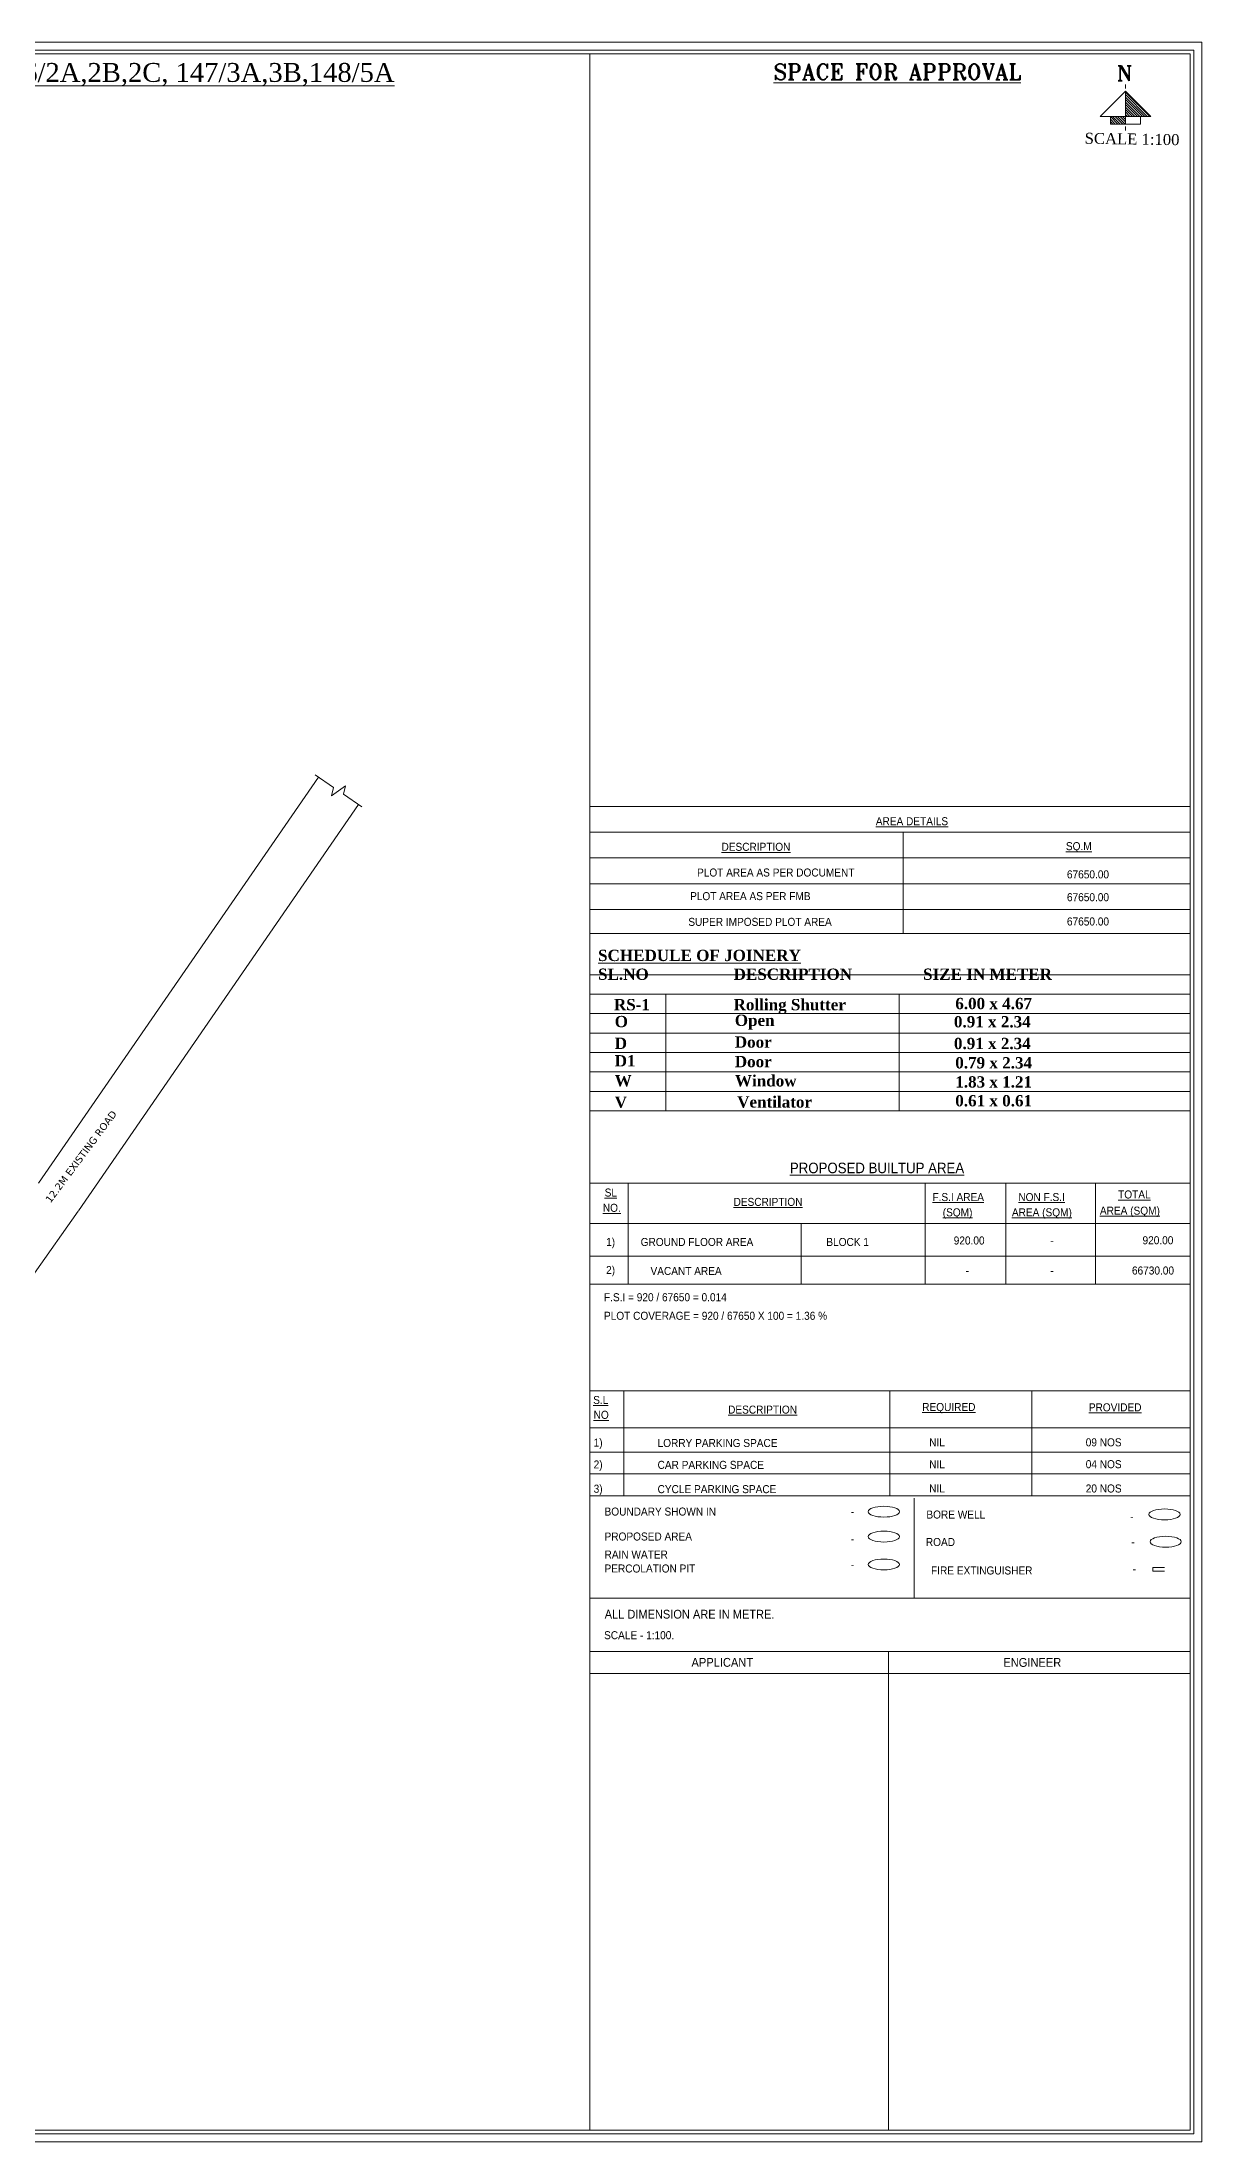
# Model space of a CAD drawing. Header units: metres. Extents: x 1610 to 5629, y 732 to 3974.
# Drawn here: x 2729 to 3019, y 1972 to 2498 of the extents above; entities that cross this region are included whole.
import ezdxf
from ezdxf.enums import TextEntityAlignment as Align

# ---------------------------------------------------------------- set-up
doc = ezdxf.new("R2010")
doc.units = ezdxf.units.M
doc.header["$MEASUREMENT"] = 0
doc.layers.get('0').update_dxf_attribs({"lineweight": 0})
doc.styles.add('Isa-', font='times.ttf')
doc.styles.add('ROMAND', font='swissc.ttf')
doc.styles.get("Standard").update_dxf_attribs({"font": 'verdana.ttf', "height": 0.23})
doc.styles.add('STYLE2', font='romant.shx', dxfattribs={"width": 0.8, "height": 4})
doc.styles.add('times', font='times.ttf')

msp = doc.modelspace()

# ---------------------------------------------------------------- hatches: boundary and pattern name
h = msp.add_hatch()
h.set_pattern_fill('ANSI31', color=256, scale=3.509536, angle=1710, style=0)
h.set_pattern_definition([(315, (2857.1117, 3305.7488), (0.31020207, 0.31020207), [])])
h.paths.add_polyline_path([(3000.011, 2479.283), (3003.801, 2479.283), (3006.328, 2479.283), (3000.011, 2485.6)])
h.paths.add_polyline_path([(2996.221, 2479.283), (2996.221, 2477.387), (3000.011, 2477.387), (3000.011, 2479.283)])

# ---------------------------------------------------------------- linework, layer by layer
at = {"color": 4, "ltscale": 0.25}
for p, q in [((2865.874, 1974.821), (2865.874, 2494.951)), ((2907.124, 2306.39), (2978.627, 2306.39)), ((2944.367, 2274.625), (2944.367, 2299.951)), ((2940.681, 2094.74), (2940.681, 1974.821))]:
    msp.add_line(p, q, dxfattribs=at)
for p, q in [((2993.694, 2479.283), (3000.011, 2485.6)), ((3000.011, 2486.295), (3000.011, 2487.308)), ((3000.011, 2485.6), (3006.328, 2479.283)), ((3000.011, 2485.6), (3000.011, 2477.387)), ((2996.221, 2479.283), (2993.694, 2479.283)), ((2996.221, 2477.387), (2996.221, 2479.283)), ((3003.801, 2479.283), (2996.221, 2479.283)), ((3006.328, 2479.283), (3003.801, 2479.283)), ((3003.801, 2479.283), (3003.801, 2477.387)), ((3003.801, 2477.387), (2996.221, 2477.387)), ((3000.011, 2475.744), (3000.011, 2476.756)), ((2865.874, 2274.625), (3016.187, 2274.625)), ((2865.874, 2264.249), (3016.187, 2264.249)), ((2865.874, 2259.38), (3016.187, 2259.38)), ((2884.863, 2259.38), (2884.863, 2254.511)), ((2943.357, 2259.38), (2943.357, 2253.506)), ((2865.874, 2254.511), (3016.187, 2254.511)), ((2884.863, 2254.511), (2884.863, 2230.166)), ((2943.357, 2253.506), (2943.357, 2230.166)), ((2865.874, 2249.642), (3016.187, 2249.642)), ((2865.874, 2244.773), (3016.187, 2244.773)), ((2865.874, 2239.904), (3016.187, 2239.904)), ((2865.874, 2235.035), (3016.187, 2235.035)), ((2865.874, 2235.035), (3016.187, 2235.035)), ((3016.187, 2230.166), (2865.874, 2230.166)), ((2865.874, 2230.166), (3016.187, 2230.166))]:
    msp.add_line(p, q)
at = {"color": 1, "ltscale": 40}
for p, q in [((2727.741, 2212.047), (2797.887, 2313.798)), ((2737.786, 2205.122), (2807.931, 2306.873)), ((2737.703, 2205.003), (2726.762, 2189.531))]:
    msp.add_line(p, q, dxfattribs=at)
at = {"color": 4}
for p, q in [((3016.187, 2306.39), (2865.874, 2306.39)), ((3016.187, 2299.951), (2865.874, 2299.951)), ((3016.187, 2293.511), (2865.874, 2293.511)), ((3016.187, 2287.072), (2865.874, 2287.072)), ((3016.187, 2280.633), (2865.874, 2280.633)), ((3016.187, 2274.625), (2865.874, 2274.625)), ((2865.874, 2212.011), (3016.187, 2212.011)), ((2865.874, 2212.011), (3016.187, 2212.011)), ((2949.876, 2212.011), (2992.494, 2212.011)), ((2992.494, 2212.011), (2992.494, 2212.011)), ((2992.494, 2212.011), (2992.494, 2212.011)), ((3016.187, 2201.916), (2865.874, 2201.916)), ((2865.874, 2160.061), (3016.074, 2160.061)), ((2865.874, 2150.779), (3016.074, 2150.779)), ((2865.874, 2144.696), (3016.074, 2144.696)), ((2865.874, 2144.696), (3016.074, 2144.696)), ((2865.874, 2139.215), (3016.187, 2139.215)), ((2865.987, 2139.215), (3016.187, 2139.215)), ((2865.987, 2133.734), (3016.187, 2133.734)), ((2947.097, 2108.107), (2947.097, 2133.133)), ((3006.88, 2115.766), (3009.78, 2115.766)), ((3006.88, 2115.766), (3006.88, 2114.847)), ((3006.88, 2114.847), (3009.761, 2114.847)), ((2865.874, 2108.107), (3016.187, 2108.107)), ((2870.253, 2108.107), (3016.187, 2108.107)), ((2870.253, 2108.107), (3016.187, 2108.107)), ((2870.253, 2108.107), (3016.187, 2108.107)), ((2870.253, 2108.107), (3016.187, 2108.107)), ((2865.874, 2094.74), (3016.187, 2094.74)), ((2865.874, 2089.228), (3016.187, 2089.228))]:
    msp.add_line(p, q, dxfattribs=at)
at = {"color": 4, "ltscale": 2}
for p, q in [((2907.124, 2306.39), (2978.627, 2306.39)), ((2918.761, 2193.797), (2918.761, 2201.916)), ((2865.874, 2193.797), (3016.187, 2193.797)), ((2865.874, 2193.797), (3016.187, 2193.797)), ((2918.761, 2186.739), (2918.761, 2193.797)), ((2865.874, 2186.739), (3016.187, 2186.739))]:
    msp.add_line(p, q, dxfattribs=at)
at = {"color": 1}
msp.add_line((2865.874, 2212.011), (3016.187, 2212.011), dxfattribs=at)
at = {"color": 7, "ltscale": 2}
for p, q in [((2865.874, 2152.046), (2865.874, 2180.221)), ((2874.394, 2133.734), (2874.394, 2160.061)), ((2940.974, 2133.734), (2940.974, 2160.061)), ((2976.516, 2133.734), (2976.516, 2160.061))]:
    msp.add_line(p, q, dxfattribs=at)
at = {"ltscale": 2}
for points in [[(2359.709, 2497.932), (3019.169, 2497.932), (3019.169, 1971.84), (2359.709, 1971.84)], [(2361.726, 2495.915), (3017.152, 2495.915), (3017.152, 1973.856), (2361.726, 1973.856)], [(2362.69, 2494.951), (3016.187, 2494.951), (3016.187, 1974.821), (2362.69, 1974.821)]]:
    msp.add_lwpolyline(points, close=True, dxfattribs=at)
at = {"color": 1}
msp.add_lwpolyline([(2362.69, 2494.951), (2865.874, 2494.951), (2865.874, 1974.821), (2362.69, 1974.821)], close=True, dxfattribs=at)
at = {"color": 1, "linetype": 'Continuous', "ltscale": 40}
msp.add_lwpolyline([(2797.063, 2314.365), (2801.674, 2311.187), (2801.122, 2309.065), (2804.696, 2311.606), (2804.144, 2309.484), (2808.754, 2306.306)], dxfattribs=at)
msp.add_lwpolyline([(2865.874, 2274.625), (3016.187, 2274.625)])
at = {"color": 4}
for points in [[(2875.463, 2193.797), (2875.463, 2212.011)], [(2949.876, 2212.011), (2949.876, 2193.797)], [(2949.876, 2193.797), (2949.876, 2212.011)], [(2970.004, 2212.011), (2970.004, 2193.797)], [(2970.004, 2193.797), (2970.004, 2212.011)], [(2970.004, 2193.797), (2970.004, 2212.011)], [(2992.494, 2212.011), (2992.494, 2193.797)], [(2875.463, 2186.739), (2875.463, 2193.797)], [(2949.876, 2186.739), (2949.876, 2193.797)], [(2970.004, 2193.797), (2970.004, 2186.739)], [(2970.004, 2186.739), (2970.004, 2193.797)], [(2970.004, 2186.739), (2970.004, 2193.797)], [(2992.494, 2193.797), (2992.494, 2186.739)]]:
    msp.add_lwpolyline(points, dxfattribs=at)
for centre in [(2939.504, 2129.748), (3009.804, 2129.068), (2939.504, 2123.504), (3010.066, 2122.225), (2939.504, 2116.519)]:
    msp.add_ellipse(centre, major_axis=(-3.909, 0), ratio=0.3474453, dxfattribs=at)

# ---------------------------------------------------------------- texts
at = {"color": 4, "style": 'STYLE2'}
msp.add_text('%%USPACE FOR APPROVAL', height=3.94569, dxfattribs=at).set_placement((2911.886, 2488.495))
at = {"style": 'STYLE2'}
msp.add_text('N', height=3.758, dxfattribs=at).set_placement((2999.823, 2490.118), align=Align.MIDDLE_CENTER)
at = {"color": 4, "style": 'ROMAND', "width": 1.1}
for s, height, p in [('%%UAREA DETAILS', 2.00441, (2955.577, 2301.715)), ('%%UDESCRIPTION', 2.00441, (2916.086, 2295.307)), ('%%USQ.M', 2.0044, (2991.543, 2295.473)), ('PLOT AREA AS PER DOCUMENT', 2.00441, (2932.131, 2288.868)), ('67650.00', 2.0044, (2995.883, 2288.401)), ('PLOT AREA AS PER FMB', 2.00441, (2921.131, 2282.951)), ('67650.00', 2.0044, (2995.883, 2282.684)), ('SUPER IMPOSED PLOT AREA', 2.00441, (2926.439, 2276.506)), ('67650.00', 2.0044, (2995.883, 2276.605)), ('920.00', 2.0044, (2964.717, 2196.685)), ('-', 2.004, (2982.01, 2196.705)), ('-', 2.004, (2982.01, 2196.705)), ('920.00', 2.0044, (3011.998, 2196.742)), ('-', 2.004, (2960.81, 2189.163)), ('-', 2.004, (2982.01, 2189.163)), ('66730.00', 2.0044, (3012.164, 2189.163))]:
    msp.add_text(s, height=height, dxfattribs=at).set_placement(p, align=Align.RIGHT)
for s, height, p in [('%%UPROPOSED BUILTUP AREA', 2.63046, (2915.96, 2214.548)), ('%%USL', 2.0044, (2869.565, 2208.696)), ('%%UF.S.I AREA', 2.00441, (2951.661, 2207.564)), ('%%UNON F.S.I', 2.00441, (2973.174, 2207.564)), ('%%UTOTAL', 2.0044, (2998.164, 2208.216)), ('%%UNO.', 2.0044, (2869.116, 2204.873)), ('%%UDESCRIPTION', 2.00441, (2901.852, 2206.352)), ('%%U(SQM)', 2.0044, (2954.238, 2203.741)), ('%%UAREA (SQM)', 2.00441, (2971.565, 2203.741)), ('%%UAREA (SQM)', 2.00441, (2993.612, 2204.158)), ('1)', 2.0044, (2869.929, 2196.316)), ('GROUND FLOOR AREA', 2.00441, (2878.587, 2196.316)), ('BLOCK 1', 2.0044, (2925.086, 2196.316)), ('2)', 2.0044, (2869.929, 2189.292)), ('VACANT AREA', 2.00441, (2881.053, 2189.046)), ('F.S.I = 920 / 67650 = 0.014', 2.00441, (2869.395, 2182.468)), ('PLOT COVERAGE = 920 / 67650 X 100 = 1.36 %%%', 2.00441, (2869.395, 2177.826)), ('%%US.L', 2.0044, (2866.692, 2156.735)), ('%%UREQUIRED', 2.00441, (2949.101, 2154.962)), ('%%UNO', 2.0044, (2866.808, 2153.013)), ('%%UDESCRIPTION', 2.00441, (2900.483, 2154.316)), ('%%UPROVIDED', 2.00441, (2990.826, 2154.888)), ('1)', 2.0044, (2866.808, 2146.057)), ('LORRY PARKING SPACE', 2.00441, (2882.824, 2145.955)), ('NIL', 2.0044, (2950.846, 2146.122)), ('09 NOS', 2.0044, (2990.053, 2146.122)), ('2)', 2.0044, (2866.808, 2140.576)), ('CAR PARKING SPACE', 2.00441, (2882.824, 2140.473)), ('NIL', 2.0044, (2950.846, 2140.641)), ('04 NOS', 2.0044, (2990.053, 2140.641)), ('3)', 2.0044, (2866.808, 2134.494)), ('CYCLE PARKING SPACE', 2.00441, (2882.824, 2134.391)), ('NIL', 2.0044, (2950.846, 2134.559)), ('20 NOS', 2.0044, (2990.053, 2134.559)), ('BOUNDARY SHOWN IN', 2.00441, (2869.539, 2128.771)), ('-', 2.004, (2931.228, 2128.771)), ('BORE WELL', 2.0044, (2950.146, 2128.026)), ('-', 2.004, (3001.197, 2127.554)), ('PROPOSED AREA', 2.00441, (2869.539, 2122.527)), ('-', 2.004, (2931.228, 2121.93)), ('ROAD', 2.0044, (2950.016, 2121.149)), ('-', 2.004, (3001.459, 2121.149)), ('RAIN WATER ', 2.00441, (2869.539, 2118.012)), ('PERCOLATION PIT', 2.00441, (2869.539, 2114.511)), ('-', 2.004, (2931.228, 2115.541)), ('FIRE EXTINGUISHER', 2.00441, (2951.314, 2114.018)), ('-', 2.004, (3001.791, 2114.405)), ('ALL DIMENSION ARE IN METRE.', 2.19205, (2869.578, 2102.971)), ('SCALE - 1:100.', 2.00441, (2869.424, 2097.801)), ('APPLICANT', 2.2049, (2891.309, 2090.898)), ('ENGINEER', 2.2049, (2969.414, 2090.881))]:
    msp.add_text(s, height=height, dxfattribs=at).set_placement(p)
at = {"color": 7, "insert": (2367.965, 2492.674), "char_height": 4.734833, "width": 689.41483, "attachment_point": 1, "style": 'Isa-'}
msp.add_mtext('{\\LSITE PLAN SHOWING THE PROPOSED CONSTRUCTION OF COMMERCIAL GODOWN BUILDING IN S.F.NO.146/2A,2B,2C, 147/3A,3B,148/5A \\PAT THULAIYANATHAM VILLAGE, MUSIRI TALUK, TIRUCHIRAPPALLI DISTRICT. }', dxfattribs=at)
at = {"insert": (2989.812, 2475.203), "char_height": 2.76037, "width": 28.08516, "attachment_point": 1, "rotation": 359.11242, "style": 'times'}
msp.add_mtext('SCALE 1:100', dxfattribs=at)
at = {"ltscale": 0.1, "insert": (2867.91, 2270.525), "char_height": 2.828812, "width": 839.98882, "attachment_point": 1}
msp.add_mtext('{\\fTimes New Roman|b1|i0|c0|p18;\\LSCHEDULE OF JOINERY\\l\\PSL.NO^I^IDESCRIPTION\\fArial|b1|i0|c0|p34;^I^I  \\fTimes New Roman|b1|i0|c0|p18;SIZE IN METER\\H1.8374x; }', dxfattribs=at)
at = {"char_height": 2.82881, "attachment_point": 1}
for s, insert, width in [('{\\fTimes New Roman|b1|i0|c0|p18;RS-1}', (2871.891, 2258.189), 5.10899), ('{\\fTimes New Roman|b1|i0|c0|p18;Rolling Shutter}', (2901.851, 2258.189), 41.03024), ('{\\fTimes New Roman|b1|i0|c0|p18;6.00 x 4.67}', (2957.376, 2258.464), 18.7962), ('{\\fTimes New Roman|b1|i0|c0|p18;O}', (2872.079, 2253.951), 3.01645), ('{\\fTimes New Roman|b1|i0|c0|p18;  Open             }', (2900.02, 2254.269), 29.469), ('{\\fTimes New Roman|b1|i0|c0|p18;0.91 x 2.34}', (2957.042, 2253.903), 18.7962), ('{\\fTimes New Roman|b1|i0|c0|p18;D}', (2872.079, 2248.506), 3.01645), ('{\\fTimes New Roman|b1|i0|c0|p18;  Door                  }', (2900.02, 2248.824), 29.469), ('{\\fTimes New Roman|b1|i0|c0|p18;0.91 x 2.34}', (2957.042, 2248.458), 18.7962), ('{\\fTimes New Roman|b1|i0|c0|p18;D1}', (2872.079, 2244.119), 5.10491), ('{\\fTimes New Roman|b1|i0|c0|p18;  Door                  }', (2900.02, 2243.929), 29.469), ('{\\fTimes New Roman|b1|i0|c0|p18;0.79 x 2.34}', (2957.376, 2243.62), 18.7962), ('{\\fTimes New Roman|b1|i0|c0|p18;W}', (2872.079, 2239.122), 3.94239), ('{\\fTimes New Roman|b1|i0|c0|p18;Window}', (2902.194, 2239.111), 14.38472), ('{\\fTimes New Roman|b1|i0|c0|p18;1.83 x 1.21}', (2957.376, 2238.832), 18.7962), ('{\\fTimes New Roman|b1|i0|c0|p18;V}', (2872.079, 2233.741), 3.01645), ('{\\fTimes New Roman|b1|i0|c0|p18;Ventilator}', (2902.753, 2233.81), 16.96063), ('{\\fTimes New Roman|b1|i0|c0|p18;0.61 x 0.61}', (2957.376, 2234.116), 18.7962)]:
    msp.add_mtext(s, dxfattribs=dict(at, insert=insert, width=width))
at = {"color": 1, "ltscale": 40, "insert": (2729.33, 2208.005), "char_height": 1.8, "width": 42.4201, "attachment_point": 1, "rotation": 53.31574}
msp.add_mtext('12.2M EXISTING ROAD', dxfattribs=at)

doc.saveas('drawing.dxf')
